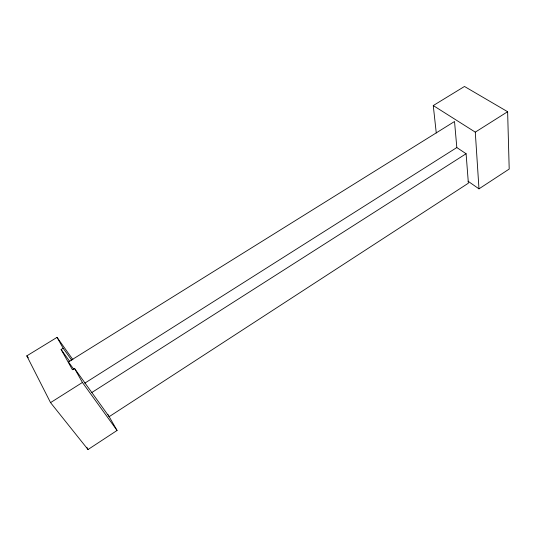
<?xml version="1.0" encoding="UTF-8"?>
<svg xmlns="http://www.w3.org/2000/svg" width="536" height="536" viewBox="0 0 536 536"><rect width="100%" height="100%" fill="white"/><g stroke="black" fill="none" stroke-linecap="round" stroke-linejoin="round"><path stroke-width="0.8" d="M468.055 181.222L478.983 188.846L509.2 169.054L507.625 111.716L464.478 86.47L433.262 105.559L436.271 132.968M72.916 359.676L57.051 337.358L26.8 355.877L50.545 402.63L88.018 449.53L117.062 430.462L107.957 414.536M91.824 392.513L466.092 153.732L456.819 147.554L454.528 121.505L68.434 361.901L73.814 369.364M84.782 383.16L456.819 147.554M478.983 188.846L475.285 132.144L507.625 111.716M50.545 402.63L82.417 382.47L117.062 430.462M466.092 153.732L468.384 183.185L109.177 416.666L74.511 368.413L72.414 369.733L61.111 349.492L63.161 348.233L71.804 360.339M433.262 105.559L475.285 132.144M26.8 355.877L28.328 357.84M61.111 349.492L69.801 361.592M57.051 337.358L63.161 348.233M74.511 368.413L82.417 382.47M86.852 447.312L88.018 449.53"/></g></svg>
